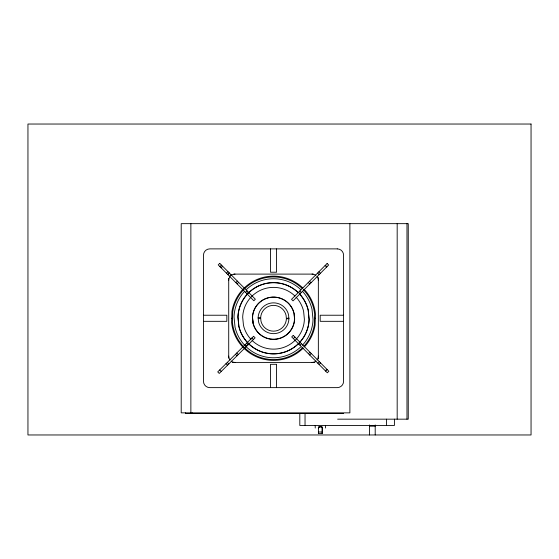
<?xml version="1.0" encoding="UTF-8"?>
<svg xmlns="http://www.w3.org/2000/svg" width="559" height="559" viewBox="0 0 559 559"><rect width="100%" height="100%" fill="white"/><g stroke="black" fill="none" stroke-linecap="round" stroke-linejoin="round"><path stroke-width="0.84" d="M322.229 427.083L322.229 433.4L318.413 433.4L318.413 431.995L322.229 431.995L322.229 427.083L318.406 427.083L318.406 427.921M318.413 433.4L318.413 432.338M219.994 266.65L221.518 265.134M220.218 266.881L221.748 265.364M221.154 267.824L222.685 266.308M226.465 273.176L227.995 271.66M227.737 274.448L229.26 272.932M227.96 274.679L229.49 273.162M229.623 276.356L231.153 274.839M235.849 282.623L237.372 281.107M237.114 283.895L238.644 282.379M245.569 292.413L247.099 290.897M246.833 293.685L248.364 292.168M293.384 338.6L294.907 337.084M298.709 343.967L300.239 342.45M299.973 345.238L301.504 343.722M308.428 353.756L309.959 352.24M309.693 355.035L311.223 353.519M317.812 363.203L319.336 361.687M319.077 364.482L320.6 362.966M325.324 370.771L326.847 369.254M325.555 371.001L327.078 369.485M252.542 318.944L253.059 323.025M258.195 318.385L260.697 318.141M286.369 318.371L288.863 318.127M233.935 274.106L313.131 274.106M203.497 315.234L226.835 315.234L226.835 321.327L203.497 321.327M343.533 315.234L320.195 315.234L320.195 321.327L343.533 321.327M231.74 318.26L232.551 318.26M314.507 318.26L315.325 318.26M232.195 362.407L314.871 362.407M343.659 413.492L185.525 413.492L185.525 412.863M337.643 419.166L408.259 419.166L408.259 223.656L181.207 223.656L181.207 412.863L349.885 412.863L349.885 223.656M369.492 426.175L375.201 426.175M252.409 317.561A21.137 21.137 0 0 1 294.118 313.459L294.656 318.951A21.137 21.137 0 0 1 252.947 323.053L252.528 317.568M258.132 317.75L260.662 317.833A12.871 12.871 0 0 1 286.068 315.339L286.397 318.679L288.926 318.763L288.535 314.759A15.407 15.407 0 0 0 258.132 317.75L258.524 321.753A15.407 15.407 0 0 0 288.926 318.763M325.876 265.763L326.896 266.769M325.135 265.483L326.666 266.999M318.889 271.779L320.419 273.295M317.624 273.051L319.147 274.567M309.511 281.226L311.035 282.742M308.24 282.498L309.77 284.014M299.785 291.015L301.315 292.532M298.52 292.287L300.05 293.803M251.899 337.971L253.416 339.495M246.533 343.296L248.049 344.826M245.261 344.561L246.778 346.091M236.743 353.022L238.26 354.546M235.472 354.287L236.988 355.81M227.296 362.4L228.813 363.923M226.018 363.664L227.541 365.195M219.729 369.911L221.245 371.442M260.662 317.833L260.99 321.18A12.871 12.871 0 0 0 286.397 318.679M322.229 433.4L322.229 432.338M318.406 427.083L318.413 432.177M406.973 223.656L406.973 419.166M397.176 223.656L397.176 419.166M394.409 419.166L394.409 425.476L299.806 425.476L299.806 413.702M386.486 419.166L386.486 425.476M375.201 424.945L375.201 434.965M369.492 424.945L369.492 434.965M325.443 425.476L325.443 428.04M321.411 427.404L321.411 426.566L319.252 426.566L319.252 427.404M318.351 277.571L318.351 358.941M315.22 425.476L315.22 428.04M305.039 413.702L305.039 425.476M276.579 248.881L276.579 272.219L270.486 272.219L270.486 248.881M276.579 387.632L276.579 364.3L270.486 364.3L270.486 387.632M228.715 278.438L228.715 358.074M192.247 412.863L192.247 413.492M190.871 223.656L190.871 412.863M304.445 346.88A42.128 42.128 0 0 0 315.101 325.1L315.458 314.109A42.128 42.128 0 0 0 303.97 289.136M303.264 348.103A42.128 42.128 0 0 1 231.608 322.403L231.957 311.412A42.128 42.128 0 0 1 302.768 287.927M303.872 346.287A41.31 41.31 0 0 0 314.298 324.926L314.633 314.144A41.31 41.31 0 0 0 303.348 289.667M302.719 347.495A41.31 41.31 0 0 1 232.425 322.368L232.761 311.594A41.31 41.31 0 0 1 302.167 288.486M302.363 345.287A39.521 39.521 0 0 0 313.026 319.559L312.02 309.288A39.521 39.521 0 0 0 302.377 291.246M300.539 347.104A39.521 39.521 0 0 1 235.046 327.225L234.032 316.96A39.521 39.521 0 0 1 244.702 291.232M246.519 289.408A39.521 39.521 0 0 1 300.56 289.429M298.373 292.685A35.65 35.65 0 0 0 237.896 317.086L238.812 326.344A35.65 35.65 0 0 0 309.162 319.427L308.254 310.168A35.65 35.65 0 0 0 299.554 293.894M298.296 292.769A35.538 35.538 0 0 0 238.008 317.086L238.917 326.323A35.538 35.538 0 0 0 309.05 319.427L308.17 310.189A35.538 35.538 0 0 0 299.47 293.964M252.123 340.501A30.871 30.871 0 0 0 304.389 319.273L303.6 311.251A30.871 30.871 0 0 0 296.067 297.157M250.991 339.362A30.871 30.871 0 0 1 243.465 325.261L242.676 317.239A30.871 30.871 0 0 1 294.942 296.011M228.715 280.415A6.31 6.31 0 0 1 230.015 276.579M231.181 275.412A6.31 6.31 0 0 1 235.018 274.106M318.351 356.097A6.31 6.31 0 0 1 317.044 359.94M315.884 361.1A6.31 6.31 0 0 1 312.041 362.407M312.041 274.106A6.31 6.31 0 0 1 315.884 275.412M317.044 276.579A6.31 6.31 0 0 1 318.351 280.415M235.018 362.407A6.31 6.31 0 0 1 231.181 361.1M230.015 359.94A6.31 6.31 0 0 1 228.715 356.097M327.127 263.478L291.518 299.344L293.042 300.861L328.657 264.994L327.127 263.478M219.757 263.359L218.227 264.875L253.842 300.742L255.365 299.226L219.757 263.359M253.59 336.294L217.724 371.903L219.24 373.433L255.107 337.818L253.59 336.294M293.23 335.393L291.707 336.916L327.315 372.776L328.839 371.26L293.23 335.393M531.05 124.035L27.95 124.035L27.95 434.965L531.05 434.965L531.05 124.035M337.273 248.881L209.793 248.881A6.31 6.31 0 0 0 203.483 255.19L203.483 381.329A6.31 6.31 0 0 0 209.793 387.632L337.273 387.632A6.31 6.31 0 0 0 343.575 381.329L343.575 255.19A6.31 6.31 0 0 0 337.273 248.881M294.537 318.951L293.999 313.487A20.976 20.976 0 0 0 252.563 317.568L253.101 323.018A20.976 20.976 0 0 0 294.495 318.944"/></g></svg>
